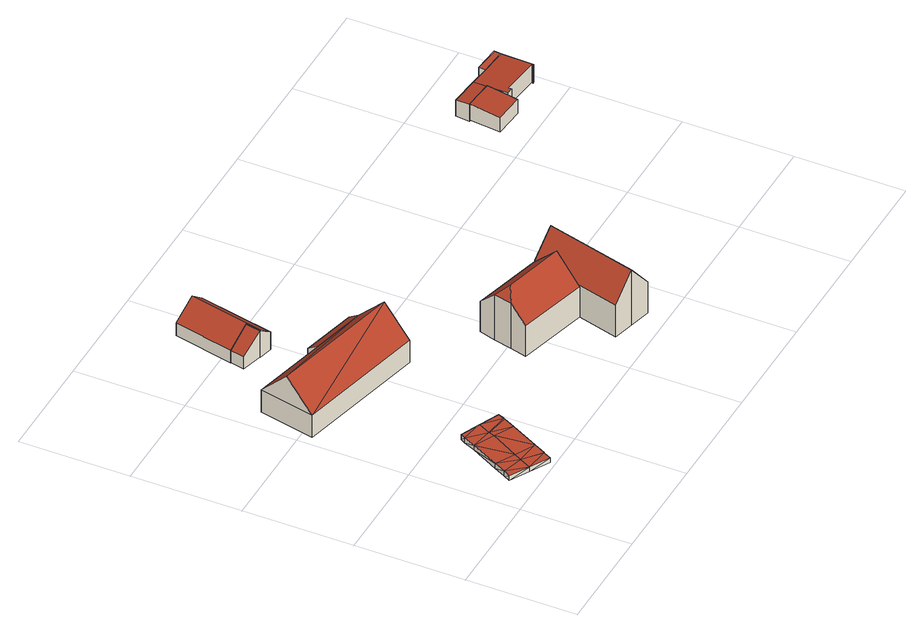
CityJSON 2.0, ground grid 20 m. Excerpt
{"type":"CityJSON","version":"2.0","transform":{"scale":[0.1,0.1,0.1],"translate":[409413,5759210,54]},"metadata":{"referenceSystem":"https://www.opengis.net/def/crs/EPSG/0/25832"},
"CityObjects":{
"building1":{"type":"Building","attributes":{"Geometrietyp2DReferenz":"2000","Gemeindeschluessel":"05515000","function":"53001_1800","roofType":"9999","measuredHeight":1},"geometry":[{"type":"Solid","lod":"2","boundaries":[[[[0,1,2]],[[3,4,5]],[[4,0,5]],[[6,7,3]],[[7,4,3]],[[8,9,6]],[[9,7,6]],[[10,11,8]],[[11,9,8]],[[12,13,10]],[[13,11,10]],[[14,15,12]],[[15,13,12]],[[16,17,14]],[[17,15,14]],[[18,19,16]],[[19,17,16]],[[20,21,18]],[[21,19,18]],[[22,23,20]],[[23,21,20]],[[24,25,22]],[[25,23,22]],[[26,27,24]],[[27,25,24]],[[28,29,26]],[[29,27,26]],[[30,31,28]],[[31,29,28]],[[32,33,30]],[[33,31,30]],[[2,1,32]],[[1,33,32]],[[5,0,2]],[[0,4,1]],[[7,34,4]],[[4,34,33]],[[4,33,1]],[[9,35,34]],[[9,34,7]],[[11,36,35]],[[11,35,9]],[[13,37,11]],[[11,37,36]],[[17,19,15]],[[15,19,37]],[[15,37,13]],[[34,29,33]],[[33,29,31]],[[35,27,34]],[[34,27,29]],[[36,25,27]],[[36,27,35]],[[37,23,25]],[[37,25,36]],[[19,21,23]],[[19,23,37]],[[5,2,3]],[[6,3,38]],[[3,32,38]],[[3,2,32]],[[8,38,39]],[[8,6,38]],[[10,39,40]],[[10,8,39]],[[12,10,41]],[[10,40,41]],[[16,14,18]],[[14,41,18]],[[14,12,41]],[[38,32,28]],[[32,30,28]],[[39,38,26]],[[38,28,26]],[[40,26,24]],[[40,39,26]],[[41,24,22]],[[41,40,24]],[[18,22,20]],[[18,41,22]]]],"semantics":{"surfaces":[{"type":"WallSurface"},{"type":"GroundSurface"},{"type":"RoofSurface"}],"values":[[0,0,0,0,0,0,0,0,0,0,0,0,0,0,0,0,0,0,0,0,0,0,0,0,0,0,0,0,0,0,0,0,0,0,1,1,1,1,1,1,1,1,1,1,1,1,1,1,1,1,1,1,1,1,1,1,1,2,2,2,2,2,2,2,2,2,2,2,2,2,2,2,2,2,2,2,2,2,2,2]]}}]},
"building2":{"type":"Building","attributes":{"Gemeindeschluessel":"05515000","Geometrietyp2DReferenz":"3000","function":"31001_1000"},"address":[{"country":"Germany","locality":"Münster","thoroughfareNumber":"82","thoroughfareName":"Dyckburgstraße"}],"children":["building2-1","building2-2"]},
"building2-1":{"type":"BuildingPart","attributes":{"roofType":"3100","measuredHeight":10.04},"parents":["building2"],"geometry":[{"type":"Solid","lod":"2","boundaries":[[[[42,43,44,45]],[[46,47,43,42]],[[45,44,48,49]],[[42,50,46]],[[49,51,45]],[[51,50,42]],[[42,45,51]],[[50,51,49]],[[49,46,50]],[[43,47,52,48,44]],[[47,46,49,53,52]],[[48,52,53,49]]]],"semantics":{"surfaces":[{"type":"WallSurface"},{"type":"RoofSurface"},{"type":"GroundSurface"},{"type":"ClosureSurface"}],"values":[[0,0,0,0,0,1,1,1,1,2,0,3]]}}]},
"building2-2":{"type":"BuildingPart","attributes":{"roofType":"2100","measuredHeight":4.58},"parents":["building2"],"geometry":[{"type":"Solid","lod":"2","boundaries":[[[[49,48,54,55]],[[56,57,52,53]],[[55,54,57,56]],[[53,49,55,56]],[[48,52,57,54]],[[48,49,53,52]]]],"semantics":{"surfaces":[{"type":"WallSurface"},{"type":"RoofSurface"},{"type":"GroundSurface"},{"type":"ClosureSurface"}],"values":[[0,0,0,1,2,3]]}}]},
"building3":{"type":"Building","attributes":{"Gemeindeschluessel":"05515000","Geometrietyp2DReferenz":"3000","function":"31001_2700","roofType":"2100","measuredHeight":5.41},"geometry":[{"type":"Solid","lod":"2","boundaries":[[[[58,59,60,61]],[[62,63,59,58]],[[64,65,63,62]],[[61,60,65,64]],[[62,58,61,64]],[[59,63,65,60]]]],"semantics":{"surfaces":[{"type":"WallSurface"},{"type":"RoofSurface"},{"type":"GroundSurface"}],"values":[[0,0,0,0,1,2]]}}]},
"building4":{"type":"Building","attributes":{"Gemeindeschluessel":"05515000","Geometrietyp2DReferenz":"3000","function":"51009_1610","roofType":"5000","measuredHeight":5.54},"geometry":[{"type":"Solid","lod":"2","boundaries":[[[[66,67,68,69]],[[70,71,67,66]],[[62,72,71,70]],[[58,73,72,62]],[[61,74,73,58]],[[69,68,74,61]],[[69,61,58,62,75,76]],[[66,76,75,70]],[[69,76,66]],[[70,75,62]],[[67,71,72,73,74,68]]]],"semantics":{"surfaces":[{"type":"WallSurface"},{"type":"RoofSurface"},{"type":"GroundSurface"}],"values":[[0,0,0,0,0,0,1,1,0,0,2]]}}]},
"building5":{"type":"Building","attributes":{"name":"Terner","Gemeindeschluessel":"05515000","Geometrietyp2DReferenz":"3000","function":"31001_1100"},"address":[{"country":"Germany","locality":"Münster","thoroughfareNumber":"80","thoroughfareName":"Dyckburgstraße"}],"children":["building5-1","building5-2"]},
"building5-1":{"type":"BuildingPart","attributes":{"roofType":"9999","measuredHeight":11.1},"parents":["building5"],"geometry":[{"type":"Solid","lod":"2","boundaries":[[[[77,78,79,80]],[[81,82,78,77]],[[83,84,82,81]],[[85,86,84,83]],[[87,88,86,85]],[[81,89,83]],[[77,80,90,91,89,81]],[[92,87,85,83,89,91]],[[79,78,82,84,86,88,93]],[[94,91,90]],[[79,93,94,90,80]],[[92,91,94]],[[87,92,94,93,88]]]],"semantics":{"surfaces":[{"type":"WallSurface"},{"type":"RoofSurface"},{"type":"GroundSurface"},{"type":"ClosureSurface"}],"values":[[0,0,0,0,0,1,1,1,2,0,3,0,3]]}}]},
"building5-2":{"type":"BuildingPart","attributes":{"roofType":"3100","measuredHeight":11.45},"parents":["building5"],"geometry":[{"type":"Solid","lod":"2","boundaries":[[[[95,96,88,87,97]],[[98,99,96,95]],[[100,101,99,98]],[[102,103,101,100]],[[104,105,103,102]],[[106,79,105,104]],[[80,79,106]],[[100,98,95,102]],[[97,92,94,90,106,104,102,95]],[[93,88,96,99,101,103,105,79]],[[92,97,87]],[[106,90,80]],[[79,80,90,94,93]],[[93,94,92,87,88]]]],"semantics":{"surfaces":[{"type":"WallSurface"},{"type":"RoofSurface"},{"type":"GroundSurface"},{"type":"ClosureSurface"}],"values":[[0,0,0,0,0,0,0,1,1,2,0,0,3,3]]}}]},
"building6":{"type":"Building","attributes":{"Gemeindeschluessel":"05515000","Geometrietyp2DReferenz":"3000","function":"51009_1610","roofType":"2100","measuredHeight":3.43},"geometry":[{"type":"Solid","lod":"2","boundaries":[[[[107,108,109,110]],[[111,112,108,107]],[[113,114,112,111]],[[115,116,114,113]],[[110,109,116,115]],[[113,111,107,110,115]],[[108,112,114,116,109]]]],"semantics":{"surfaces":[{"type":"WallSurface"},{"type":"RoofSurface"},{"type":"GroundSurface"}],"values":[[0,0,0,0,0,1,2]]}}]},
"building7":{"type":"Building","attributes":{"Gemeindeschluessel":"05515000","Geometrietyp2DReferenz":"3000","function":"31001_1000"},"children":["building7-1","building7-2"]},
"building7-1":{"type":"BuildingPart","attributes":{"roofType":"2100","measuredHeight":3.55},"parents":["building7"],"geometry":[{"type":"Solid","lod":"2","boundaries":[[[[117,118,119,120]],[[121,122,118,117]],[[123,124,122,121]],[[117,120,123,121]],[[119,118,122,124]],[[119,124,123,120]]]],"semantics":{"surfaces":[{"type":"WallSurface"},{"type":"RoofSurface"},{"type":"GroundSurface"},{"type":"ClosureSurface"}],"values":[[0,0,0,1,2,3]]}}]},
"building7-2":{"type":"BuildingPart","attributes":{"roofType":"2100","measuredHeight":3.78},"parents":["building7"],"geometry":[{"type":"Solid","lod":"2","boundaries":[[[[125,126,127,128]],[[129,130,126,125]],[[131,132,130,129]],[[133,134,132,131]],[[135,136,134,133]],[[120,119,136,135]],[[137,138,124,123]],[[139,140,138,137]],[[128,127,140,139]],[[137,123,120,135,133,131,129,125,128,139]],[[126,130,132,134,136,119,124,138,140,127]],[[124,119,120,123]]]],"semantics":{"surfaces":[{"type":"WallSurface"},{"type":"RoofSurface"},{"type":"GroundSurface"},{"type":"ClosureSurface"}],"values":[[0,0,0,0,0,0,0,0,0,1,2,3]]}}]},
"building8":{"type":"Building","attributes":{"Gemeindeschluessel":"05515000","Geometrietyp2DReferenz":"3000","function":"51009_1610","roofType":"1000","measuredHeight":3.39},"geometry":[{"type":"Solid","lod":"2","boundaries":[[[[141,142,143,137]],[[144,145,142,141]],[[139,146,145,144]],[[137,143,146,139]],[[144,141,137,139]],[[142,145,146,143]]]],"semantics":{"surfaces":[{"type":"WallSurface"},{"type":"RoofSurface"},{"type":"GroundSurface"}],"values":[[0,0,0,0,1,2]]}}]}
},
"vertices":[
[187,121,10],[192,132,10],[192,132,20],[186,120,20],[186,120,10],[187,121,20],[186,119,20],[186,119,10],[175,97,20],[175,97,10],[148,45,20],[148,45,10],[137,24,20],[137,24,10],[136,23,20],[136,23,10],[129,9,20],[129,9,10],[94,29,20],[94,29,10],[59,48,20],[59,48,10],[66,61,20],[66,61,10],[77,82,20],[77,82,10],[104,133,20],[104,133,10],[114,155,20],[114,155,10],[119,164,20],[119,164,10],[155,148,20],[155,148,10],[144,126,10],[140,115,10],[112,64,10],[105,50,10],[144,126,20],[140,115,20],[112,64,20],[105,50,20],
[6,375,67],[6,375,21],[246,318,21],[246,318,67],[28,477,67],[28,477,21],[269,420,21],[269,420,67],[17,426,121],[257,369,121],[167,444,21],[167,444,67],
[273,440,21],[273,440,52],[172,464,52],[172,464,21],
[156,567,78],[156,567,24],[117,575,24],[117,575,49],[150,539,78],[150,539,24],[111,549,49],[111,549,24],
[205,670,59],[205,670,23],[141,685,23],[141,685,49],[176,533,59],[176,533,23],[150,539,23],[156,567,23],[117,575,23],[151,539,79],[181,676,79],
[347,160,80],[347,160,17],[475,126,17],[475,126,79],[355,190,110],[355,190,17],[363,223,110],[363,223,17],[371,253,80],[371,253,17],[500,219,80],[500,219,17],[376,202,128],[476,129,82],[487,173,128],[499,217,82],[487,173,17],[487,173,82],
[538,209,131],[538,209,17],[500,219,82],[577,199,82],[577,199,17],[532,32,82],[532,32,17],[493,42,131],[493,42,17],[455,52,82],[455,52,17],[475,126,82],
[833,444,54],[833,444,25],[887,439,25],[887,439,54],[838,501,59],[838,501,25],[892,496,59],[892,496,25],[889,457,56],[889,457,25],
[838,501,57],[838,501,22],[892,496,22],[892,496,57],[841,527,55],[841,527,22],[895,522,55],[895,522,22],
[970,452,59],[970,452,22],[973,452,22],[973,452,59],[971,455,59],[971,455,22],[902,462,59],[902,462,22],[901,456,60],[901,456,22],[889,457,60],[889,457,22],[931,518,55],[931,518,22],[979,514,55],[979,514,22],
[932,531,55],[932,531,21],[931,518,21],[980,526,55],[980,526,21],[979,514,21]
]}
